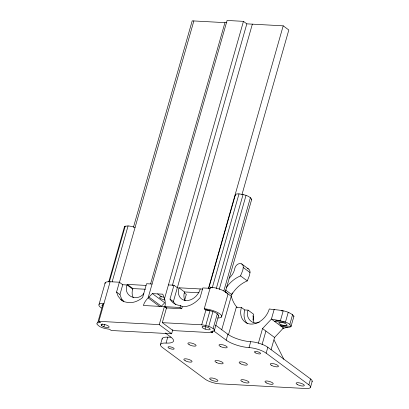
<?xml version="1.0" encoding="UTF-8"?>
<svg xmlns="http://www.w3.org/2000/svg" width="409" height="409" viewBox="0 0 409 409"><rect width="100%" height="100%" fill="white"/><g stroke="black" fill="none" stroke-linecap="round" stroke-linejoin="round"><path stroke-width="0.61" d="M229.025 278.105L230.001 277.328A13.246 10.01 -53.4 0 0 234.802 268.483L235.155 267.302A5.031 3.804 -53.5 0 1 240.221 263.539A5.031 3.804 -53.5 0 1 243.243 267.527L242.772 270.339L240.528 275.901L239.014 276.571A27.025 20.414 -53.4 0 0 226.3 287.609M210.298 288.35L202.844 287.941L200.042 297.767C195.625 302.972 189.28 306.908 182.276 306.776L181.719 308.744L166.504 307.911L164.822 306.663C166.294 302.333 164.326 298.146 162.762 294.178L152.388 293.611C148.922 297.179 144.73 300.462 143.385 305.492L164.372 306.638L166.846 308.473M247.481 268.59A5.031 3.804 -53.5 0 1 249.991 272.527L249.516 275.344L247.276 280.901A27.025 20.414 -53.4 0 0 231.734 294.623L221.698 329.879M228.457 334.818L236.325 307.19L241.382 307.456L244.756 309.956L248.084 310.134C244.971 317.077 251.954 325.641 259.321 322.22M202.67 289.091L178.932 287.798L178.436 289.684A13.246 10.01 -53.4 0 0 186.351 300.569A13.246 10.01 -53.4 0 0 199.848 290.257L200.19 288.959M178.932 287.798L184.551 291.965L184.055 293.851A13.246 10.01 -53.4 0 0 185.139 300.727M101.923 305.932L102.092 305.303L103.978 303.345A11.749 3.436 15.9 0 0 101.544 308.013M124.331 227.281L124.494 226.652L125.215 226.197L128.068 225.942A8.548 2.5 15.9 0 1 134.275 227.184L135.077 227.481M235.267 195.231L235.436 194.602A8.548 2.5 15.9 0 1 239.009 193.892C243.447 194.541 248.974 195.333 251.739 199.219L251.571 199.848M218.483 316.019L218.646 315.39C215.487 310.86 208.815 311.05 204.229 308.81L210.384 287.195A11.749 3.436 15.9 0 1 222.987 290.508A11.749 3.436 15.9 0 1 227.665 295.39L221.504 317.006M293.79 316.745L293.959 316.111C287.951 309.72 277.328 310.273 269.291 308.974A17.244 13.032 -53.4 0 1 250.819 324.076A17.244 13.032 -53.4 0 1 241.382 307.456M99.065 304.316L105.225 282.706M108.774 281.847L124.494 226.652M172.813 329.588L171.616 333.785L111.222 330.492L109.535 329.24C105.098 328.591 99.566 327.798 96.805 323.913L96.969 323.284L97.69 322.829L102.807 304.853M109.315 282.011L125.215 226.197M97.69 322.829L100.542 322.573L98.855 321.321L110.133 281.729L119.367 282.23L122.736 284.73L127.097 284.971L132.715 289.137C131.816 291.934 131.856 295.206 133.344 297.798M112.168 281.75L128.068 225.942M101.611 325.717L101.038 324.608A4.238 1.237 15.9 0 1 105.885 324.869L106.892 325.242A4.238 1.237 15.9 0 1 109.121 326.893L109.039 327.205A4.238 1.237 15.9 0 1 104.193 326.944L101.611 325.717L102.132 323.882M103.901 326.832L104.597 324.388M133.441 227.286L192.194 20.854L226.785 22.751M123.733 301.735L120.844 299.592L118.155 296.274L116.565 292.057L119.367 282.23M119.356 282.68L193.851 20.946M123.83 301.622L121.524 298.774L119.939 294.557L122.736 284.73M146.003 285.416L127.26 284.393C122.444 295.605 136.57 302.425 143.861 293.636M132.715 289.137L132.879 288.565L127.26 284.393M150.624 283.764L224.945 22.648M164.484 298.805L243.452 21.355L227.092 20.45L148.119 297.91L159.991 306.714M171.616 333.785L159.254 324.618L164.372 306.638M172.337 285.579L246.826 23.855L243.452 21.355M212.92 330.881L212.394 332.727L172.987 330.574L162.307 322.66L166.504 307.911M175.63 304.516A21.365 16.145 -53.4 0 1 173.38 301.607L170.006 299.107L173.963 285.226L168.436 284.925M160.476 344.572L162.153 338.678M173.38 301.607L252.353 24.157M215.625 325.181L227.89 334.276A17.091 4.995 15.9 0 0 250.712 341.694A12.817 3.747 15.9 0 1 267.823 347.261L310.543 378.933L308.867 384.828A10.685 3.124 15.9 0 1 305.845 388.524L219.418 383.811A10.685 3.124 15.9 0 1 205.154 379.174L162.439 347.502A12.817 3.747 15.9 0 1 166.064 343.064L167.741 337.169A17.091 4.995 15.9 0 0 171.018 337.139M181.719 308.744L180.032 307.491L180.589 305.528A21.365 16.145 -53.4 0 1 170.006 299.107M184.612 300.421L186.33 294.378L184.403 292.951M208.355 288.785L283.197 25.828L246.826 23.855M208.61 288.795L235.369 194.853M162.307 322.66L201.714 324.807L205.916 310.063L204.229 308.81A11.749 3.436 15.9 0 1 219.495 313.611A11.749 3.436 15.9 0 1 217.782 318.008M212.245 287.834L239.009 193.892M241.954 194.648L288.815 29.995L283.197 25.828M201.714 324.807L205.773 325.441L209.975 310.697L205.916 310.063M216.305 288.468L243.069 194.526M205.073 329.071L205.768 326.622M208.728 326.346L212.925 311.602M219.26 289.373L246.019 195.43M212.394 332.727L210.707 331.474L212.343 331.459L214.28 330.763L214.449 330.135L214.055 329.368L213.125 328.519L217.327 313.775M223.835 290.932L250.42 197.603M214.347 330.513L218.549 315.768M225.231 292.312L251.637 199.597M232.246 292.834L231.734 294.623L225.471 289.976M308.867 384.828L266.147 353.156A12.817 3.747 15.9 0 0 249.03 347.594A17.091 4.995 15.9 0 1 226.208 340.17L227.89 334.276M249.03 347.594L250.712 341.694M258.345 343.299L262.542 328.565L271.418 319.071L274.214 309.245M262.067 344.572L265.911 331.065M266.147 353.156L267.823 347.261M271.065 349.761L274.567 337.476L283.442 327.982M288.238 312.328L285.441 322.149L274.792 321.571L274.858 321.321A8.548 2.5 15.9 0 1 280.369 320.82C284.137 321.735 288.897 322.471 291.162 325.937L290.993 326.566A8.548 2.5 15.9 0 1 281.218 326.034L280.41 325.738L291.06 326.321L293.856 316.494M289.838 324.322L292.639 314.495M310.503 387.267L312.179 381.372M282.665 328.176L283.785 328.238L287.42 327.277M152.076 284.02L146.555 283.718L142.598 297.609A21.365 16.145 -53.4 0 1 128.738 302.696L124.454 301.786L120.844 299.592M132.879 288.565L145.374 289.245M184.551 291.965L198.932 292.747M164.822 306.663L180.032 307.491M98.855 321.321L159.254 324.618M205.773 325.441L209.95 326.801L213.125 328.519M210.384 287.195L212.113 287.762M241.668 263.917L248.411 268.918M243.243 267.527L249.991 272.527M240.528 275.901L247.276 280.901M283.785 328.238L271.418 319.071L280.369 320.82L283.171 310.998A8.548 2.5 15.9 0 0 281.228 310.784M225.001 291.663L231.274 296.305A29.663 17.388 -86.9 0 0 237.072 307.394M248.084 310.134L253.703 314.301L253.186 316.356L253.151 319.439L253.871 322.21M252.788 315.906L253.749 316.622A17.244 13.032 -53.4 0 0 253.094 320.175M262.542 328.565L274.567 337.476M173.963 285.226L177.332 287.726M180.589 305.528L182.276 306.776M213.948 331.075L226.208 340.17M157.572 293.892L161.509 296.811M152.388 293.611L164.755 302.778L161.345 306.218L148.978 297.052M116.565 292.057L119.939 294.557M165.277 332.987L170.901 337.154A17.091 4.995 15.9 0 1 166.064 343.064M274.122 340.007L283.836 359.281M247.404 323.688A17.244 13.032 -53.4 0 1 244.756 309.956M162.133 339.184A12.817 3.747 15.9 0 1 167.741 337.169M310.543 378.933A10.685 3.124 15.9 0 1 311.985 381.74M165.031 300.037A4.274 1.247 15.9 0 1 159.704 297.665A4.274 1.247 15.9 0 1 163.539 297.128M104.995 283.57A11.749 3.436 15.9 0 1 110.133 281.729M202.215 326.842L202.128 327.154A4.238 1.237 15.9 0 0 204.357 328.805L205.364 329.179A4.238 1.237 15.9 0 0 210.211 329.444L209.638 328.33L207.061 327.103A4.238 1.237 15.9 0 0 202.215 326.842M220.349 346.428A4.274 1.247 15.9 0 0 227.138 347.492A4.274 1.247 15.9 0 0 221.826 344.618A4.274 1.247 15.9 0 0 220.349 346.428M280.216 324.219A4.274 1.247 15.9 0 0 286.975 325.237A4.274 1.247 15.9 0 0 281.586 322.374A4.274 1.247 15.9 0 0 280.216 324.219M216.484 362.517A4.274 1.247 15.9 0 0 223.135 363.417A4.274 1.247 15.9 0 0 217.552 360.574A4.274 1.247 15.9 0 0 216.484 362.517M185.185 360.723A4.274 1.247 15.9 0 0 191.979 361.786A4.274 1.247 15.9 0 0 186.668 358.913A4.274 1.247 15.9 0 0 185.185 360.723M297.798 384.777A4.274 1.247 15.9 0 0 304.322 385.554A4.274 1.247 15.9 0 0 298.544 382.742A4.274 1.247 15.9 0 0 297.798 384.777M271.878 365.574A4.274 1.247 15.9 0 0 278.457 366.408A4.274 1.247 15.9 0 0 272.762 363.581A4.274 1.247 15.9 0 0 271.878 365.574M240.221 363.586A4.274 1.247 15.9 0 0 247.189 364.894A4.274 1.247 15.9 0 0 242.348 361.996A4.274 1.247 15.9 0 0 240.221 363.586M266.351 382.911A4.274 1.247 15.9 0 0 273.146 383.974A4.274 1.247 15.9 0 0 267.834 381.101A4.274 1.247 15.9 0 0 266.351 382.911M169.014 348.161A3.206 0.936 15.9 0 0 174.106 348.954A3.206 0.936 15.9 0 0 170.124 346.801A3.206 0.936 15.9 0 0 169.014 348.161M255.436 352.875A3.206 0.936 15.9 0 0 260.528 353.673A3.206 0.936 15.9 0 0 256.545 351.515A3.206 0.936 15.9 0 0 255.436 352.875M189.234 344.731A4.274 1.247 15.9 0 0 196.023 345.794A4.274 1.247 15.9 0 0 190.717 342.921A4.274 1.247 15.9 0 0 189.234 344.731M242.154 381.587A4.274 1.247 15.9 0 0 248.948 382.65A4.274 1.247 15.9 0 0 243.636 379.777A4.274 1.247 15.9 0 0 242.154 381.587M211.044 379.895A4.274 1.247 15.9 0 0 217.833 380.953A4.274 1.247 15.9 0 0 212.522 378.08A4.274 1.247 15.9 0 0 211.044 379.895"/></g></svg>
